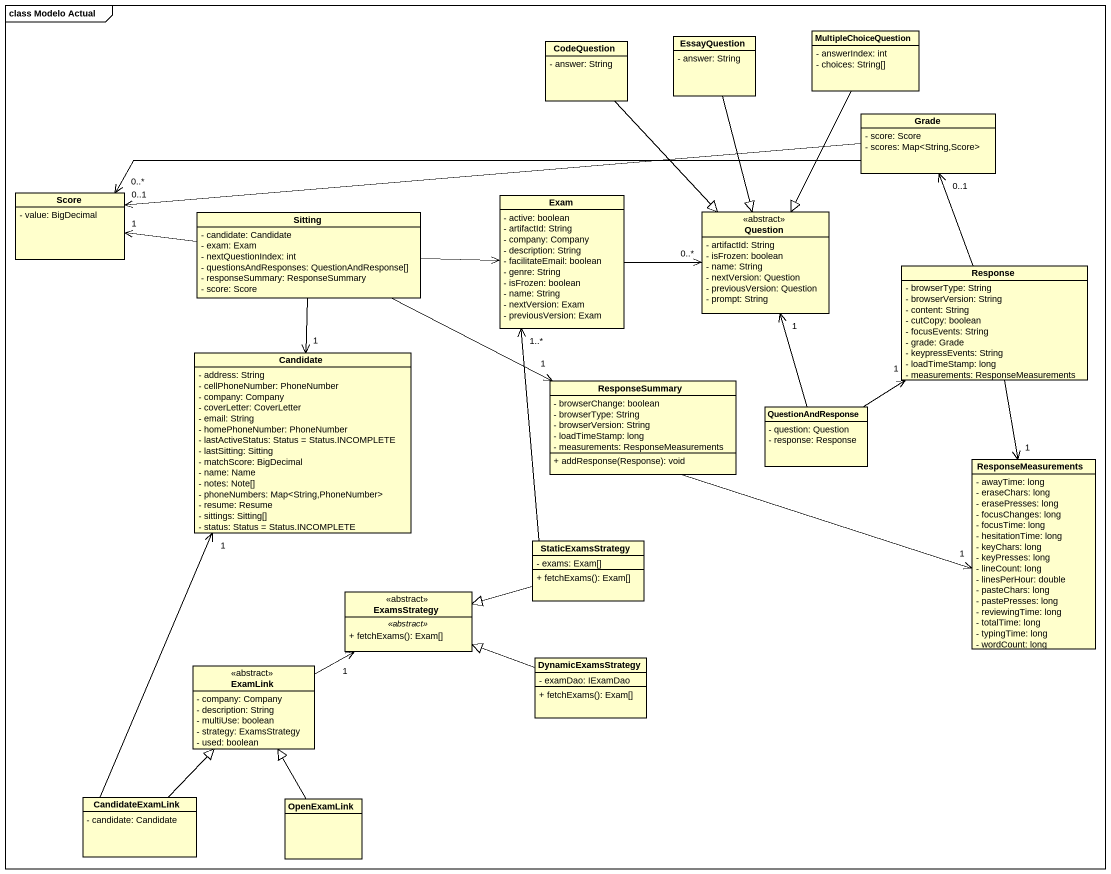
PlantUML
@startuml
mainframe class Modelo Actual
hide circle
hide empty members
skinparam classAttributeIconSize 0
class CodeQuestion {
  - answer: String
}
class EssayQuestion {
  - answer: String
}
class MultipleChoiceQuestion {
  - answerIndex: int
  - choices: String[]
}
class Grade {
  - score: Score
  - scores: Map<String,Score>
}
class Score {
  - value: BigDecimal
}
class Exam {
  - active: boolean
  - artifactId: String
  - company: Company
  - description: String
  - facilitateEmail: boolean
  - genre: String
  - isFrozen: boolean
  - name: String
  - nextVersion: Exam
  - previousVersion: Exam
}
class Sitting {
  - candidate: Candidate
  - exam: Exam
  - nextQuestionIndex: int
  - questionsAndResponses: QuestionAndResponse[]
  - responseSummary: ResponseSummary
  - score: Score
}
class Question <<abstract>> {
  - artifactId: String
  - isFrozen: boolean
  - name: String
  - nextVersion: Question
  - previousVersion: Question
  - prompt: String
}
class Response {
  - browserType: String
  - browserVersion: String
  - content: String
  - cutCopy: boolean
  - focusEvents: String
  - grade: Grade
  - keypressEvents: String
  - loadTimeStamp: long
  - measurements: ResponseMeasurements
}
class Candidate {
  - address: String
  - cellPhoneNumber: PhoneNumber
  - company: Company
  - coverLetter: CoverLetter
  - email: String
  - homePhoneNumber: PhoneNumber
  - lastActiveStatus: Status = Status.INCOMPLETE
  - lastSitting: Sitting
  - matchScore: BigDecimal
  - name: Name
  - notes: Note[]
  - phoneNumbers: Map<String,PhoneNumber>
  - resume: Resume
  - sittings: Sitting[]
  - status: Status = Status.INCOMPLETE
}
class ResponseSummary {
  - browserChange: boolean
  - browserType: String
  - browserVersion: String
  - loadTimeStamp: long
  - measurements: ResponseMeasurements
  + addResponse(Response): void
}
class QuestionAndResponse {
  - question: Question
  - response: Response
}
class ResponseMeasurements {
  - awayTime: long
  - eraseChars: long
  - erasePresses: long
  - focusChanges: long
  - focusTime: long
  - hesitationTime: long
  - keyChars: long
  - keyPresses: long
  - lineCount: long
  - linesPerHour: double
  - pasteChars: long
  - pastePresses: long
  - reviewingTime: long
  - totalTime: long
  - typingTime: long
  - wordCount: long
}
class StaticExamsStrategy {
  - exams: Exam[]
  + fetchExams(): Exam[]
}
class ExamsStrategy <<abstract>> {
  .. <<abstract>> ..
  + fetchExams(): Exam[]
}
class DynamicExamsStrategy {
  - examDao: IExamDao
  + fetchExams(): Exam[]
}
class ExamLink <<abstract>> {
  - company: Company
  - description: String
  - multiUse: boolean
  - strategy: ExamsStrategy
  - used: boolean
}
class CandidateExamLink {
  - candidate: Candidate
}
class OpenExamLink
CodeQuestion --|> Question
EssayQuestion --|> Question
MultipleChoiceQuestion --|> Question
Grade -left-> "0..1" Score
Grade -left-> "0..*" Score
Exam -right-> "0..*" Question
Sitting -left-> "1" Score
Sitting -right-> Exam
Sitting --> "1" Candidate
Sitting -right-> "1" ResponseSummary
Response -up-> "0..1" Grade
Response --> "1" ResponseMeasurements
ResponseSummary -right-> "1" ResponseMeasurements
QuestionAndResponse -up-> "1" Question
QuestionAndResponse -up-> "1" Response
StaticExamsStrategy -up-> "1..*" Exam
StaticExamsStrategy -left-|> ExamsStrategy
DynamicExamsStrategy -left-|> ExamsStrategy
ExamLink -right-> "1" ExamsStrategy
CandidateExamLink -up-> "1" Candidate
CandidateExamLink -up-|> ExamLink
OpenExamLink -up-|> ExamLink
@enduml
